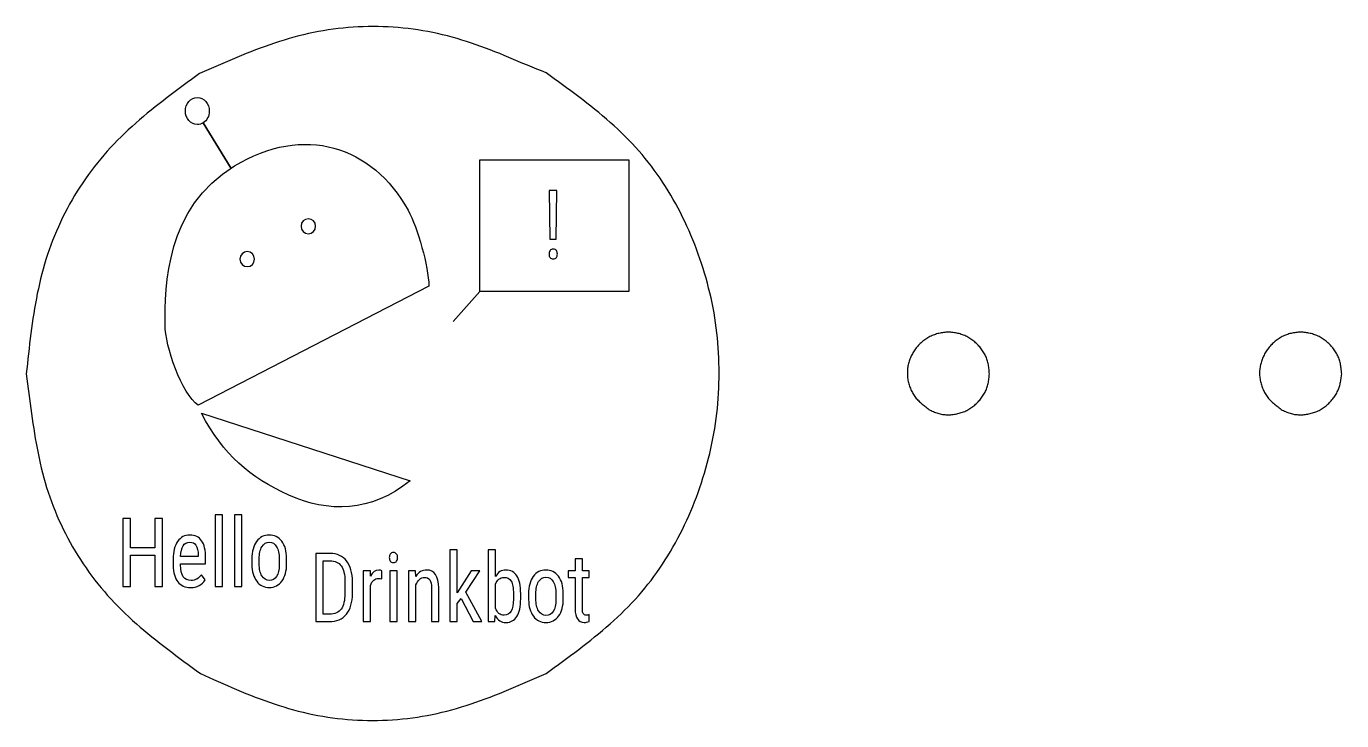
# Model space of a CAD drawing. Extents: x 594 to 1131, y 303 to 853.
# Drawn here: x 744.9 to 801.4, y 769.6 to 799.4 of the extents above; entities that cross this region are included whole.
import ezdxf

# ---------------------------------------------------------------- set-up
doc = ezdxf.new("R2010")
doc.units = 0
doc.layers.get('0').update_dxf_attribs({"linetype": 'CONTINUOUS'})

msp = doc.modelspace()

# ---------------------------------------------------------------- linework, layer by layer
at = {"color": 0}
for p, q in [((752.509558, 795.301852), (753.712397, 793.329554)), ((753.712397, 793.329554), (752.509558, 795.301852)), ((764.393688, 793.712115), (770.791268, 793.712115)), ((764.393688, 788.05327), (764.393688, 793.712115)), ((764.393688, 793.712115), (770.791266, 793.712115)), ((764.393688, 788.05327), (764.393688, 793.712115)), ((770.791266, 793.712115), (770.791266, 788.05327)), ((770.791268, 793.712115), (770.791268, 788.05327)), ((767.704044, 792.393861), (767.372027, 792.393861)), ((767.372027, 792.393861), (767.395232, 790.293899)), ((767.679053, 790.293899), (767.704044, 792.393861)), ((767.395232, 790.293899), (767.679053, 790.293899)), ((762.204942, 788.279176), (752.292233, 783.164139)), ((764.393688, 788.05327), (763.245909, 786.76114)), ((770.791268, 788.05327), (764.393688, 788.05327)), ((770.791266, 788.05327), (764.393688, 788.05327)), ((752.429729, 782.815679), (761.394533, 779.914667)), ((749.382921, 778.288715), (749.056259, 778.288715)), ((749.056259, 778.288715), (749.056259, 775.362835)), ((749.382921, 777.030747), (749.382921, 778.288715)), ((750.757401, 778.288715), (750.428954, 778.288715)), ((750.428954, 778.288715), (750.428954, 777.030747)), ((750.757401, 775.362835), (750.757401, 778.288715)), ((753.331427, 778.449477), (753.015475, 778.449477)), ((753.015475, 778.449477), (753.015475, 775.362835)), ((753.331427, 775.362835), (753.331427, 778.449477)), ((754.16861, 778.449477), (753.852658, 778.449477)), ((753.852658, 778.449477), (753.852658, 775.362835)), ((754.16861, 775.362835), (754.16861, 778.449477)), ((750.428954, 777.030747), (749.382921, 777.030747)), ((749.382921, 775.362835), (749.382921, 776.71525)), ((749.382921, 776.71525), (750.428954, 776.71525)), ((750.428954, 776.71525), (750.428954, 775.362835)), ((751.219726, 776.538411), (751.219726, 776.275162)), ((752.296104, 776.648936), (751.535678, 776.648936)), ((752.296104, 776.697164), (752.296104, 776.648936)), ((752.612056, 776.343487), (752.612056, 776.576592)), ((754.598804, 776.550469), (754.598804, 776.313344)), ((754.914756, 776.345496), (754.914756, 776.552478)), ((755.776929, 776.550469), (755.776929, 776.305305)), ((756.092881, 776.345496), (756.092881, 776.574583)), ((757.96099, 776.784786), (757.341582, 776.784786)), ((757.341582, 776.784786), (757.341582, 773.858906)), ((763.419638, 776.945548), (763.103686, 776.945548)), ((763.103686, 776.945548), (763.103686, 773.858906)), ((763.419638, 775.098787), (763.419638, 776.945548)), ((765.065443, 776.945548), (764.751276, 776.945548)), ((764.751276, 776.945548), (764.751276, 773.858906)), ((765.065443, 775.794086), (765.065443, 776.945548)), ((768.487362, 776.559718), (768.487362, 776.03322)), ((768.801529, 776.559718), (768.487362, 776.559718)), ((768.801529, 776.03322), (768.801529, 776.559718)), ((751.533893, 776.293248), (751.533893, 776.343487)), ((751.533893, 776.343487), (752.612056, 776.343487)), ((757.668244, 774.174402), (757.668244, 776.469289)), ((757.668244, 776.469289), (757.96099, 776.469289)), ((759.690692, 776.03322), (759.383666, 776.03322)), ((759.383666, 776.03322), (759.383666, 773.858906)), ((759.696048, 775.812172), (759.690692, 776.03322)), ((760.181578, 775.699638), (760.179793, 776.045277)), ((760.836687, 776.03322), (760.520735, 776.03322)), ((760.520735, 776.03322), (760.520735, 773.858906)), ((760.836687, 773.858906), (760.836687, 776.03322)), ((761.332928, 776.03322), (761.332928, 773.858906)), ((761.631029, 776.03322), (761.332928, 776.03322)), ((761.639954, 775.798105), (761.631029, 776.03322)), ((764.021196, 776.03322), (763.419638, 775.098787)), ((763.785571, 775.124911), (764.399624, 776.03322)), ((764.399624, 776.03322), (764.021196, 776.03322)), ((768.487362, 776.03322), (768.192831, 776.03322)), ((768.192831, 776.03322), (768.192831, 775.745857)), ((769.09249, 776.03322), (768.801529, 776.03322)), ((769.09249, 775.745857), (769.09249, 776.03322)), ((752.595991, 775.648188), (752.431767, 775.873256)), ((758.596464, 775.574262), (758.596464, 775.055363)), ((758.919556, 775.072664), (758.919556, 775.56299)), ((759.699618, 773.858906), (759.699618, 775.414284)), ((761.64888, 773.858906), (761.64888, 775.438399)), ((765.065443, 774.427227), (765.065443, 775.46088)), ((768.192831, 775.745857), (768.487362, 775.745857)), ((768.487362, 775.745857), (768.487362, 774.395451)), ((768.801529, 774.395765), (768.801529, 775.745857)), ((768.801529, 775.745857), (769.09249, 775.745857)), ((749.056259, 775.362835), (749.382921, 775.362835)), ((750.428954, 775.362835), (750.757401, 775.362835)), ((753.015475, 775.362835), (753.331427, 775.362835)), ((753.852658, 775.362835), (754.16861, 775.362835)), ((762.314699, 775.287684), (762.314699, 773.858906)), ((762.628866, 773.858906), (762.628866, 775.30376)), ((763.419638, 774.636595), (763.587431, 774.853624)), ((763.587431, 774.853624), (764.112233, 773.858906)), ((764.479951, 773.858906), (763.785571, 775.124911)), ((765.834795, 775.045409), (765.834795, 774.826653)), ((766.148962, 774.841567), (766.148962, 775.056587)), ((766.486334, 775.04654), (766.486334, 774.809415)), ((766.802286, 774.841567), (766.802286, 775.048549)), ((767.664459, 775.04654), (767.664459, 774.801377)), ((767.980411, 774.841567), (767.980411, 775.070654)), ((763.419638, 773.858906), (763.419638, 774.636595)), ((757.341582, 773.858906), (757.923504, 773.858906)), ((757.930645, 774.174402), (757.668244, 774.174402)), ((759.383666, 773.858906), (759.699618, 773.858906)), ((760.520735, 773.858906), (760.836687, 773.858906)), ((761.332928, 773.858906), (761.64888, 773.858906)), ((762.314699, 773.858906), (762.628866, 773.858906)), ((763.103686, 773.858906), (763.419638, 773.858906)), ((764.112233, 773.858906), (764.479951, 773.858906)), ((764.751276, 773.858906), (765.038668, 773.858906)), ((765.038668, 773.858906), (765.054733, 774.116126)), ((769.090705, 773.858654), (769.094275, 774.158326))]:
    msp.add_line(p, q, dxfattribs=at)
at = {"color": 7}
for points in [[(757.245703, 799.180282), (756.680368, 799.063495), (756.123552, 798.906677), (755.575918, 798.723982)], [(758.94573, 799.410946), (758.37468, 799.372555), (757.806011, 799.296064), (757.245703, 799.180282)], [(760.667877, 799.411184), (760.094631, 799.449602), (759.518977, 799.449469), (758.94573, 799.410946)], [(762.367401, 799.180282), (761.807332, 799.296434), (761.238795, 799.372926), (760.667877, 799.411184)], [(764.029302, 798.724167), (763.484366, 798.906836), (762.93017, 799.063575), (762.367401, 799.180282)], [(755.575918, 798.723982), (755.026696, 798.540705), (754.48676, 798.331393), (753.952143, 798.109699)], [(765.645272, 798.109858), (765.1133, 798.331552), (764.575958, 798.540917), (764.029302, 798.724167)], [(753.952143, 798.109699), (753.41496, 797.886946), (752.883147, 797.651705), (752.351335, 797.416438)], [(767.238248, 797.451707), (766.709055, 797.651732), (766.179862, 797.887026), (765.645272, 798.109858)], [(752.351335, 797.416438), (751.882414, 797.075496), (751.413466, 796.734527), (750.952642, 796.382631)], [(768.648954, 796.41327), (768.184345, 796.767018), (767.711297, 797.109362), (767.238248, 797.451707)], [(750.952642, 796.382631), (750.494092, 796.032455), (750.04356, 795.671431), (749.610992, 795.289293)], [(769.997561, 795.314852), (769.563327, 795.699503), (769.110308, 796.062009), (768.648954, 796.41327)], [(749.610992, 795.289293), (749.179721, 794.90832), (748.766336, 794.506312), (748.383326, 794.076867)], [(771.221947, 794.096472), (770.841556, 794.529013), (770.428806, 794.932847), (769.997561, 795.314852)], [(748.383326, 794.076867), (748.001823, 793.649115), (747.650509, 793.194084), (747.331236, 792.717808)], [(772.254325, 792.739477), (771.941508, 793.214563), (771.59747, 793.669514), (771.221947, 794.096472)], [(747.331236, 792.717808), (747.010694, 792.2396), (746.722457, 791.739961), (746.468907, 791.223097)], [(773.106627, 791.247492), (772.85313, 791.761524), (772.569576, 792.26074), (772.254325, 792.739477)], [(746.468907, 791.223097), (746.216335, 790.708271), (745.998186, 790.176353), (745.818561, 789.631973)], [(773.778881, 789.65941), (773.585126, 790.200827), (773.361024, 790.731607), (773.106627, 791.247492)], [(745.818561, 789.631973), (745.637533, 789.083306), (745.495637, 788.521993), (745.380993, 787.955705)], [(774.275636, 787.985682), (774.140169, 788.552314), (773.975069, 789.111299), (773.778881, 789.65941)], [(745.380993, 787.955705), (745.265978, 787.387697), (745.178375, 786.814716), (745.104239, 786.240199)], [(774.578981, 786.272743), (774.516195, 786.848926), (774.410626, 787.421088), (774.275636, 787.985682)], [(745.104239, 786.240199), (745.029732, 785.662852), (744.968825, 785.083944), (744.907891, 784.505036)], [(774.681692, 784.540331), (774.661584, 785.119133), (774.641608, 785.697936), (774.578981, 786.272743)], [(783.824845, 786.150241), (783.762139, 786.12291), (783.701073, 786.091848), (783.642071, 786.05724)], [(784.017409, 786.221097), (783.951925, 786.201253), (783.887578, 786.177599), (783.824845, 786.150241)], [(784.216958, 786.26888), (784.149595, 786.256974), (784.08292, 786.240914), (784.017409, 786.221097)], [(784.421163, 786.292957), (784.352689, 786.288989), (784.284479, 786.281051), (784.216958, 786.26888)], [(784.626771, 786.292957), (784.558297, 786.296926), (784.489611, 786.296926), (784.421163, 786.292957)], [(784.831029, 786.26888), (784.763508, 786.280787), (784.695245, 786.288989), (784.626771, 786.292957)], [(785.030763, 786.221097), (784.965199, 786.24094), (784.898472, 786.256895), (784.831029, 786.26888)], [(785.223406, 786.150241), (785.160647, 786.177626), (785.0963, 786.201279), (785.030763, 786.221097)], [(785.405916, 786.05724), (785.347046, 786.091874), (785.286033, 786.12291), (785.223406, 786.150241)], [(798.958403, 786.150638), (798.89575, 786.12328), (798.834737, 786.092112), (798.77592, 786.05724)], [(799.151073, 786.221361), (799.085509, 786.201517), (799.021136, 786.178022), (798.958403, 786.150638)], [(799.350807, 786.268774), (799.283391, 786.257001), (799.216637, 786.241099), (799.151073, 786.221361)], [(799.555092, 786.292852), (799.486618, 786.288883), (799.418355, 786.280945), (799.350807, 786.268774)], [(799.760646, 786.292984), (799.692199, 786.296847), (799.623539, 786.296847), (799.555092, 786.292852)], [(799.964878, 786.268907), (799.897357, 786.280813), (799.829121, 786.289015), (799.760646, 786.292984)], [(800.164586, 786.221123), (800.099022, 786.240967), (800.032321, 786.256921), (799.964878, 786.268907)], [(800.357229, 786.150268), (800.294496, 786.177652), (800.230123, 786.201306), (800.164586, 786.221123)], [(800.539765, 786.05724), (800.480869, 786.091901), (800.419856, 786.122936), (800.357229, 786.150268)], [(783.178256, 785.663963), (783.134865, 785.612502), (783.094251, 785.558686), (783.056707, 785.502806)], [(783.317877, 785.812289), (783.268665, 785.765458), (783.222045, 785.715901), (783.178256, 785.663963)], [(783.472976, 785.944131), (783.418842, 785.903147), (783.367063, 785.859094), (783.317877, 785.812289)], [(783.642071, 786.05724), (783.583545, 786.022924), (783.527083, 785.985062), (783.472976, 785.944131)], [(785.574482, 785.944131), (785.52056, 785.985062), (785.464283, 786.022924), (785.405916, 786.05724)], [(785.729343, 785.812289), (785.680183, 785.859014), (785.62851, 785.90312), (785.574482, 785.944131)], [(785.869757, 785.663963), (785.825545, 785.715795), (785.778714, 785.765378), (785.729343, 785.812289)], [(785.993291, 785.502753), (785.955085, 785.558686), (785.913731, 785.612449), (785.869757, 785.663963)], [(798.312106, 785.656105), (798.268767, 785.603638), (798.228206, 785.548843), (798.190688, 785.492037)], [(798.451303, 785.807315), (798.402196, 785.759504), (798.355762, 785.708969), (798.312106, 785.656105)], [(798.606322, 785.941961), (798.552109, 785.900131), (798.500383, 785.855072), (798.451303, 785.807315)], [(798.77592, 786.05724), (798.717103, 786.022368), (798.660483, 785.983765), (798.606322, 785.941961)], [(800.708331, 785.944131), (800.654409, 785.985062), (800.598132, 786.022924), (800.539765, 786.05724)], [(800.863192, 785.812289), (800.814032, 785.859014), (800.762359, 785.90312), (800.708331, 785.944131)], [(801.003606, 785.663963), (800.959394, 785.715795), (800.912563, 785.765378), (800.863192, 785.812289)], [(801.12714, 785.502753), (801.088934, 785.558686), (801.04758, 785.612449), (801.003606, 785.663963)], [(782.871208, 785.145248), (782.846866, 785.081007), (782.826361, 785.015284), (782.809877, 784.948557)], [(782.953705, 785.329318), (782.922695, 785.269628), (782.895099, 785.208166), (782.871208, 785.145248)], [(783.056707, 785.502806), (783.019189, 785.446952), (782.98474, 785.389008), (782.953705, 785.329318)], [(786.097193, 785.329266), (786.066236, 785.38922), (786.031338, 785.447084), (785.993291, 785.502753)], [(786.176779, 785.145248), (786.154819, 785.208377), (786.127911, 785.269867), (786.097193, 785.329266)], [(786.230596, 784.948689), (786.216573, 785.015205), (786.19919, 785.081086), (786.176779, 785.145248)], [(798.005057, 785.129584), (797.981509, 785.066878), (797.961295, 785.002823), (797.944943, 784.937841)], [(798.087792, 785.31601), (798.056756, 785.2555), (798.029081, 785.193243), (798.005057, 785.129584)], [(798.190688, 785.492037), (798.153223, 785.435311), (798.118828, 785.37652), (798.087792, 785.31601)], [(801.231068, 785.329266), (801.200086, 785.38922), (801.165187, 785.447058), (801.12714, 785.502753)], [(801.310655, 785.145248), (801.288695, 785.208377), (801.261787, 785.269867), (801.231068, 785.329266)], [(801.364445, 784.948689), (801.350422, 785.015205), (801.333065, 785.081086), (801.310655, 785.145248)], [(744.907891, 784.505036), (744.967899, 783.927027), (745.063149, 783.384287), (745.136729, 782.807813)], [(774.576996, 782.805088), (774.64047, 783.380794), (774.661081, 783.960576), (774.681692, 784.540331)], [(782.772597, 784.745859), (782.764395, 784.677703), (782.760162, 784.609017), (782.760162, 784.540331)], [(782.760162, 784.540331), (782.760215, 784.471751), (782.764633, 784.403144), (782.772835, 784.335067)], [(782.809877, 784.948557), (782.793473, 784.881829), (782.780932, 784.814095), (782.772597, 784.745859)], [(786.264304, 784.746044), (786.255255, 784.813937), (786.244671, 784.881643), (786.230596, 784.948689)], [(786.264251, 784.299348), (786.273247, 784.36777), (786.280655, 784.436403), (786.287799, 784.505036)], [(786.287799, 784.505036), (786.280391, 784.573668), (786.273299, 784.677597), (786.264304, 784.746044)], [(797.893932, 784.540331), (797.893773, 784.471804), (797.898218, 784.403224), (797.906685, 784.335199)], [(797.907425, 784.740435), (797.898694, 784.674104), (797.894196, 784.607218), (797.893932, 784.540331)], [(797.944943, 784.937841), (797.928539, 784.872859), (797.916024, 784.806925), (797.907425, 784.740435)], [(801.398153, 784.746044), (801.389104, 784.813937), (801.378521, 784.881643), (801.364445, 784.948689)], [(801.397094, 784.304852), (801.406355, 784.371447), (801.414028, 784.438255), (801.421701, 784.505036)], [(801.421701, 784.505036), (801.414292, 784.573668), (801.407149, 784.677597), (801.398153, 784.746044)], [(782.772835, 784.335067), (782.781434, 784.266937), (782.79387, 784.199309), (782.810353, 784.132634)], [(782.810353, 784.132634), (782.826758, 784.065801), (782.847183, 783.999919), (782.871208, 783.935388)], [(782.871208, 783.935388), (782.894755, 783.872046), (782.922008, 783.810002), (782.952699, 783.749756)], [(786.097219, 783.716154), (786.127937, 783.775553), (786.154793, 783.837016), (786.176806, 783.900119)], [(786.176806, 783.900119), (786.199295, 783.96428), (786.216599, 784.030161), (786.230596, 784.096678)], [(786.230596, 784.096678), (786.244619, 784.163749), (786.255202, 784.23143), (786.264251, 784.299348)], [(797.906685, 784.335199), (797.915125, 784.267016), (797.92756, 784.199389), (797.944017, 784.132714)], [(797.944017, 784.132714), (797.960421, 784.065827), (797.980953, 783.999919), (798.005057, 783.935388)], [(798.005057, 783.935388), (798.028869, 783.87202), (798.055963, 783.809975), (798.086707, 783.749729)], [(801.231015, 783.729409), (801.261734, 783.789655), (801.288589, 783.851912), (801.310655, 783.915782)], [(801.310655, 783.915782), (801.332351, 783.978435), (801.349311, 784.042676), (801.363175, 784.107499)], [(801.363175, 784.107499), (801.377198, 784.172798), (801.387781, 784.238732), (801.397094, 784.304852)], [(782.952699, 783.749756), (782.983338, 783.689669), (783.017496, 783.631381), (783.055225, 783.575475)], [(783.055225, 783.575475), (783.092717, 783.519939), (783.133754, 783.466731), (783.178256, 783.416672)], [(783.178256, 783.416672), (783.222998, 783.366375), (783.271258, 783.319252), (783.321581, 783.274538)], [(785.72929, 783.232945), (785.778687, 783.279935), (785.825519, 783.329545), (785.869757, 783.381403)], [(785.869757, 783.381403), (785.913731, 783.43297), (785.955111, 783.486734), (785.993317, 783.542667)], [(785.993317, 783.542667), (786.031338, 783.598361), (786.066236, 783.656199), (786.097219, 783.716154)], [(798.086707, 783.749729), (798.117346, 783.689669), (798.151477, 783.631381), (798.18918, 783.575448)], [(798.18918, 783.575448), (798.226645, 783.519912), (798.267629, 783.466731), (798.312106, 783.416672)], [(798.312106, 783.416672), (798.35682, 783.366375), (798.40508, 783.319252), (798.455378, 783.274538)], [(800.863509, 783.237946), (800.912801, 783.285888), (800.9595, 783.336477), (801.003606, 783.389235)], [(801.003606, 783.389235), (801.047553, 783.441807), (801.088908, 783.496523), (801.127114, 783.553382)], [(801.127114, 783.553382), (801.165134, 783.60995), (801.200033, 783.668661), (801.231015, 783.729409)], [(745.136729, 782.807813), (745.209966, 782.23417), (745.29667, 781.662061), (745.410838, 781.0949)], [(774.270662, 781.089609), (774.406684, 781.65497), (774.513364, 782.227978), (774.576996, 782.805088)], [(783.321581, 783.274538), (783.37217, 783.229559), (783.424848, 783.186987), (783.478426, 783.145659)], [(783.478426, 783.145659), (783.532348, 783.104067), (783.587223, 783.063744), (783.642071, 783.023395)], [(783.642071, 783.023395), (783.704619, 782.959737), (783.767166, 782.93132), (783.830375, 782.904412)], [(783.830375, 782.904412), (783.893134, 782.877716), (783.956555, 782.852554), (784.021166, 782.830567)], [(784.021166, 782.830567), (784.085301, 782.808871), (784.1506, 782.790112), (784.216958, 782.77646)], [(784.216958, 782.77646), (784.283739, 782.762701), (784.351604, 782.75397), (784.419682, 782.749948)], [(784.419682, 782.749948), (784.488314, 782.745715), (784.557159, 782.746244), (784.625765, 782.749948)], [(784.625765, 782.749948), (784.69461, 782.75524), (784.763164, 782.763971), (784.831029, 782.776407)], [(784.831029, 782.776407), (784.898577, 782.788895), (784.965438, 782.805035), (785.03116, 782.824958)], [(785.03116, 782.824958), (785.096618, 782.844802), (785.160938, 782.868323), (785.223671, 782.895602)], [(785.223671, 782.895602), (785.286192, 782.922774), (785.347125, 782.953625), (785.405916, 782.988126)], [(785.405916, 782.988126), (785.464256, 783.022363), (785.520507, 783.060172), (785.574376, 783.101077)], [(785.574376, 783.101077), (785.62843, 783.142087), (785.680104, 783.18622), (785.72929, 783.232945)], [(798.455378, 783.274538), (798.505966, 783.229532), (798.558644, 783.186987), (798.612249, 783.145659)], [(798.612249, 783.145659), (798.666198, 783.104067), (798.721046, 783.063744), (798.77592, 783.023395)], [(798.77592, 783.023395), (798.838468, 782.95971), (798.901015, 782.931294), (798.964224, 782.904386)], [(798.964224, 782.904386), (799.026983, 782.877689), (799.09043, 782.852501), (799.155042, 782.830541)], [(799.155042, 782.830541), (799.219177, 782.808845), (799.284476, 782.790086), (799.350807, 782.77646)], [(799.350807, 782.77646), (799.417588, 782.762701), (799.4854, 782.754235), (799.553478, 782.750001)], [(799.553478, 782.750001), (799.622084, 782.745768), (799.690955, 782.746297), (799.759535, 782.750001)], [(799.759535, 782.750001), (799.828406, 782.755346), (799.896986, 782.764077), (799.964878, 782.776513)], [(799.964878, 782.776513), (800.032479, 782.788895), (800.099419, 782.804876), (800.165221, 782.824693)], [(800.165221, 782.824693), (800.230705, 782.844537), (800.295078, 782.8679), (800.357811, 782.895205)], [(800.357811, 782.895205), (800.420306, 782.922404), (800.48116, 782.95336), (800.539765, 782.988126)], [(800.539765, 782.988126), (800.598423, 783.022919), (800.654806, 783.061495), (800.708728, 783.103247)], [(800.708728, 783.103247), (800.762835, 783.14513), (800.814455, 783.190215), (800.863509, 783.237946)], [(745.410838, 781.0949), (745.524635, 780.529512), (745.665711, 779.969045), (745.845998, 779.421226)], [(773.771023, 779.413394), (773.968031, 779.962351), (774.13411, 780.52213), (774.270662, 781.089609)], [(745.845998, 779.421226), (746.02483, 778.877904), (746.242211, 778.347044), (746.493989, 777.833196)], [(773.096335, 777.822322), (773.351526, 778.339186), (773.576369, 778.870998), (773.771023, 779.413394)], [(746.493989, 777.833196), (746.746772, 777.317285), (747.034215, 776.818546), (747.353858, 776.341184)], [(772.241599, 776.327611), (772.557723, 776.807222), (772.842097, 777.307363), (773.096335, 777.822322)], [(747.353858, 776.341184), (747.672232, 775.865702), (748.022566, 775.411412), (748.402931, 774.984163)], [(771.206258, 774.968473), (771.582892, 775.396013), (771.927882, 775.851705), (772.241599, 776.327611)], [(748.402931, 774.984163), (748.787212, 774.552575), (749.202158, 774.148609), (749.635069, 773.76581)], [(769.986343, 773.756073), (770.415921, 774.136253), (770.827136, 774.538102), (771.206258, 774.968473)], [(749.635069, 773.76581), (750.06933, 773.381846), (750.521688, 773.019156), (750.982116, 772.667392)], [(768.643133, 772.662735), (769.102582, 773.012409), (769.553776, 773.373247), (769.986343, 773.756073)], [(750.982116, 772.667392), (751.444846, 772.313882), (751.915725, 771.971406), (752.386604, 771.628929)], [(767.238248, 771.628929), (767.709339, 771.969765), (768.180403, 772.310601), (768.643133, 772.662735)], [(752.386604, 771.628929), (752.880528, 771.393635), (753.409721, 771.158341), (753.944338, 770.935535)], [(765.637466, 770.935694), (766.17465, 771.158447), (766.706462, 771.393688), (767.238248, 771.628929)], [(753.944338, 770.935535), (754.476309, 770.713814), (755.013652, 770.504476), (755.560307, 770.321226)], [(764.013692, 770.321411), (764.562914, 770.504661), (765.102849, 770.714), (765.637466, 770.935694)], [(755.560307, 770.321226), (756.105243, 770.138557), (756.659439, 769.981792), (757.222182, 769.865084)], [(762.34388, 769.865084), (762.909215, 769.981898), (763.466057, 770.13869), (764.013692, 770.321411)], [(757.222182, 769.865084), (757.782278, 769.748932), (758.350815, 769.672441), (758.921733, 769.634182)], [(760.643879, 769.634447), (761.214929, 769.672838), (761.783598, 769.749329), (762.34388, 769.865084)], [(758.921733, 769.634182), (759.494979, 769.595765), (760.070633, 769.595897), (760.643879, 769.634447)]]:
    msp.add_open_spline(points, degree=3, dxfattribs=at)
at = {"color": 0}
for points in [[(751.741715, 795.805299), (751.741715, 796.12493), (751.971881, 796.384044), (752.255806, 796.384044)], [(752.255806, 796.384044), (752.539731, 796.384044), (752.769897, 796.12493), (752.769897, 795.805299)], [(752.255806, 795.226553), (751.971881, 795.226553), (751.741715, 795.485667), (751.741715, 795.805299)], [(752.769897, 795.805299), (752.769897, 795.589555), (752.665034, 795.401381), (752.509558, 795.301852)], [(752.509558, 795.301852), (752.434691, 795.253925), (752.348089, 795.226553), (752.255806, 795.226553)], [(753.856986, 793.450128), (756.821278, 795.251643), (759.7853, 794.317026), (761.307452, 791.541814)], [(750.86794, 786.6039), (750.86794, 788.279176), (750.892696, 791.648613), (753.856986, 793.450128)], [(761.307452, 791.541814), (761.734593, 790.763039), (762.181849, 789.142361), (762.204942, 788.279176)], [(757.025429, 791.175337), (756.85192, 791.175337), (756.711263, 791.031382), (756.711263, 790.85381)], [(756.711263, 790.85381), (756.711263, 790.676239), (756.85192, 790.532284), (757.025429, 790.532284)], [(757.339596, 790.85381), (757.339596, 791.031382), (757.198938, 791.175337), (757.025429, 791.175337)], [(757.025429, 790.532284), (757.198938, 790.532284), (757.339596, 790.676239), (757.339596, 790.85381)], [(754.397852, 789.760624), (754.224343, 789.760624), (754.083685, 789.616673), (754.083685, 789.439098)], [(754.397852, 789.760624), (754.224343, 789.760624), (754.083685, 789.616673), (754.083685, 789.4391)], [(754.712019, 789.439098), (754.712019, 789.616673), (754.571362, 789.760624), (754.397852, 789.760624)], [(754.712019, 789.4391), (754.712019, 789.616673), (754.571362, 789.760624), (754.397852, 789.760624)], [(767.409513, 789.806587), (767.379753, 789.765706), (767.364887, 789.715154), (767.364887, 789.654868)], [(767.364887, 789.654868), (767.364887, 789.594582), (767.379753, 789.544657), (767.409513, 789.505158)], [(767.545175, 789.867878), (767.484484, 789.867878), (767.439245, 789.847438), (767.409513, 789.806587)], [(767.409513, 789.505158), (767.439245, 789.465658), (767.484484, 789.445876), (767.545175, 789.445876)], [(767.679946, 789.806587), (767.6496, 789.847438), (767.604667, 789.867878), (767.545175, 789.867878)], [(767.545175, 789.445876), (767.604667, 789.445876), (767.6496, 789.465658), (767.679946, 789.505158)], [(767.725464, 789.654868), (767.725464, 789.715154), (767.710292, 789.765706), (767.679946, 789.806587)], [(767.679946, 789.505158), (767.710292, 789.544657), (767.725464, 789.594582), (767.725464, 789.654868)], [(754.083685, 789.4391), (754.083685, 789.261525), (754.224343, 789.117573), (754.397852, 789.117573)], [(754.083685, 789.439098), (754.083685, 789.261525), (754.224343, 789.117573), (754.397852, 789.117573)], [(754.397852, 789.117573), (754.571362, 789.117573), (754.712019, 789.261525), (754.712019, 789.4391)], [(754.397852, 789.117573), (754.571362, 789.117573), (754.712019, 789.261525), (754.712019, 789.439098)], [(752.292233, 783.164139), (751.59362, 783.616783), (750.86794, 785.727228), (750.86794, 786.6039)], [(756.185214, 779.293219), (754.525598, 780.045035), (753.365566, 781.037996), (752.429729, 782.815679)], [(761.394533, 779.914667), (759.736678, 778.541401), (757.84483, 778.541401), (756.185214, 779.293219)], [(751.408048, 777.301029), (751.282481, 777.116811), (751.219726, 776.862605), (751.219726, 776.538411)], [(751.933741, 777.57734), (751.708827, 777.57734), (751.533586, 777.485215), (751.408048, 777.301029)], [(751.535678, 776.648936), (751.543989, 776.861946), (751.57969, 777.019004), (751.64278, 777.120171)], [(751.64278, 777.120171), (751.705842, 777.221307), (751.80282, 777.271891), (751.933741, 777.271891)], [(752.440692, 777.334186), (752.328821, 777.496268), (752.159828, 777.57734), (751.933741, 777.57734)], [(751.933741, 777.271891), (752.051554, 777.271891), (752.1393, 777.227681), (752.197035, 777.139262)], [(752.197035, 777.139262), (752.254742, 777.050842), (752.287765, 776.903456), (752.296104, 776.697164)], [(752.612056, 776.576592), (752.609657, 776.919532), (752.552536, 777.172074), (752.440692, 777.334186)], [(754.803191, 777.301029), (754.666914, 777.116811), (754.598804, 776.866625), (754.598804, 776.550469)], [(755.343165, 777.57734), (755.119421, 777.57734), (754.939439, 777.485215), (754.803191, 777.301029)], [(754.914756, 776.552478), (754.914756, 776.773527), (754.95372, 776.94867), (755.031676, 777.077971)], [(755.031676, 777.077971), (755.109604, 777.20724), (755.213443, 777.271891), (755.343165, 777.271891)], [(755.883139, 777.308062), (755.746862, 777.48757), (755.56688, 777.57734), (755.343165, 777.57734)], [(755.343165, 777.271891), (755.475258, 777.271891), (755.580575, 777.20724), (755.659117, 777.077971)], [(755.659117, 777.077971), (755.737658, 776.94867), (755.776929, 776.772836), (755.776929, 776.550469)], [(756.092881, 776.574583), (756.089311, 776.884051), (756.019388, 777.128523), (755.883139, 777.308062)], [(758.667865, 776.464265), (758.500072, 776.677935), (758.264447, 776.784786), (757.96099, 776.784786)], [(760.547511, 776.762681), (760.517751, 776.72114), (760.502885, 776.670242), (760.502885, 776.609956)], [(760.502885, 776.609956), (760.502885, 776.54967), (760.517751, 776.499432), (760.547511, 776.459241)], [(760.681389, 776.824976), (760.621869, 776.824976), (760.577243, 776.80419), (760.547511, 776.762681)], [(760.816159, 776.761676), (760.785814, 776.803876), (760.740881, 776.824976), (760.681389, 776.824976)], [(760.861678, 776.609956), (760.861678, 776.668892), (760.846505, 776.719476), (760.816159, 776.761676)], [(760.817052, 776.459241), (760.846784, 776.499432), (760.861678, 776.54967), (760.861678, 776.609956)], [(751.219726, 776.275162), (751.222097, 775.962994), (751.287557, 775.726215), (751.41608, 775.564793)], [(751.650813, 775.784836), (751.572857, 775.890651), (751.533893, 776.060142), (751.533893, 776.293248)], [(754.598804, 776.313344), (754.603545, 776.009213), (754.673469, 775.768069), (754.808546, 775.589912)], [(755.031676, 775.817994), (754.95372, 775.945913), (754.914756, 776.121747), (754.914756, 776.345496)], [(755.776929, 776.305305), (755.76859, 775.85247), (755.625201, 775.626083), (755.346735, 775.626083)], [(755.889387, 775.59795), (756.02505, 775.781477), (756.092881, 776.030659), (756.092881, 776.345496)], [(757.96099, 776.469289), (758.173995, 776.469289), (758.333171, 776.397197), (758.438488, 776.253076)], [(758.438488, 776.253076), (758.543805, 776.108923), (758.596464, 775.882662), (758.596464, 775.574262)], [(758.919556, 775.56299), (758.919556, 775.950139), (758.835659, 776.250564), (758.667865, 776.464265)], [(760.05484, 776.073411), (759.900128, 776.073411), (759.78053, 775.98631), (759.696048, 775.812172)], [(760.179793, 776.045277), (760.146463, 776.064023), (760.104821, 776.073411), (760.05484, 776.073411)], [(760.547511, 776.459241), (760.577243, 776.419051), (760.621869, 776.398955), (760.681389, 776.398955)], [(760.681389, 776.398955), (760.74208, 776.398955), (760.787292, 776.419051), (760.817052, 776.459241)], [(762.10942, 776.073411), (761.919006, 776.073411), (761.762508, 775.981632), (761.639954, 775.798105)], [(762.628866, 775.30376), (762.624096, 775.81685), (762.450948, 776.073411), (762.10942, 776.073411)], [(765.511703, 776.073411), (765.317719, 776.073411), (765.168975, 775.980282), (765.065443, 775.794086)], [(765.988308, 775.82021), (765.882377, 775.989011), (765.723509, 776.073411), (765.511703, 776.073411)], [(767.230695, 776.073411), (767.006951, 776.073411), (766.826969, 775.981286), (766.690721, 775.7971)], [(767.770669, 775.804134), (767.634393, 775.983641), (767.45441, 776.073411), (767.230695, 776.073411)], [(751.41608, 775.564793), (751.544603, 775.403339), (751.729048, 775.322644), (751.969442, 775.322644)], [(751.987293, 775.626083), (751.840919, 775.626083), (751.728741, 775.678991), (751.650813, 775.784836)], [(751.969442, 775.322644), (752.250279, 775.322644), (752.459128, 775.431159), (752.595991, 775.648188)], [(752.232735, 775.685365), (752.16192, 775.645833), (752.080115, 775.626083), (751.987293, 775.626083)], [(752.431767, 775.873256), (752.369876, 775.787505), (752.303523, 775.724864), (752.232735, 775.685365)], [(754.808546, 775.589912), (754.943595, 775.411723), (755.122992, 775.322644), (755.346735, 775.322644)], [(755.346735, 775.626083), (755.214642, 775.626083), (755.109604, 775.690043), (755.031676, 775.817994)], [(755.346735, 775.322644), (755.572821, 775.322644), (755.753724, 775.414392), (755.889387, 775.59795)], [(759.699618, 775.414284), (759.763879, 775.613887), (759.876922, 775.713705), (760.038775, 775.713705)], [(760.038775, 775.713705), (760.089927, 775.713705), (760.137538, 775.708995), (760.181578, 775.699638)], [(761.64888, 775.438399), (761.686951, 775.533506), (761.737239, 775.610528), (761.799715, 775.669495)], [(761.799715, 775.669495), (761.862192, 775.728431), (761.932701, 775.757914), (762.011242, 775.757914)], [(762.011242, 775.757914), (762.112376, 775.757914), (762.18824, 775.722057), (762.238835, 775.650404)], [(762.238835, 775.650404), (762.289402, 775.57872), (762.314699, 775.457803), (762.314699, 775.287684)], [(765.065443, 775.46088), (765.145156, 775.658882), (765.266539, 775.757914), (765.429591, 775.757914)], [(765.429591, 775.757914), (765.572394, 775.757914), (765.67562, 775.703374), (765.739295, 775.594326)], [(765.739295, 775.594326), (765.802943, 775.485277), (765.834795, 775.302315), (765.834795, 775.045409)], [(766.148962, 775.056587), (766.147762, 775.396858), (766.094211, 775.651409), (765.988308, 775.82021)], [(766.690721, 775.7971), (766.554444, 775.612883), (766.486334, 775.362696), (766.486334, 775.04654)], [(766.802286, 775.048549), (766.802286, 775.269598), (766.84125, 775.444741), (766.919206, 775.574042)], [(766.919206, 775.574042), (766.997134, 775.703311), (767.100973, 775.767962), (767.230695, 775.767962)], [(767.230695, 775.767962), (767.362788, 775.767962), (767.468105, 775.703311), (767.546647, 775.574042)], [(767.546647, 775.574042), (767.625188, 775.444741), (767.664459, 775.268907), (767.664459, 775.04654)], [(767.980411, 775.070654), (767.976841, 775.380122), (767.906918, 775.624594), (767.770669, 775.804134)], [(758.596464, 775.055363), (758.594065, 774.764357), (758.539928, 774.544784), (758.434025, 774.396644)], [(758.664295, 774.175407), (758.83446, 774.386408), (758.919556, 774.685483), (758.919556, 775.072664)], [(765.834795, 774.826653), (765.833596, 774.58981), (765.802051, 774.415201), (765.740188, 774.302793)], [(765.986523, 774.075935), (766.094797, 774.247405), (766.148962, 774.502616), (766.148962, 774.841567)], [(766.486334, 774.809415), (766.491075, 774.505284), (766.560999, 774.26414), (766.696076, 774.085983)], [(766.919206, 774.314065), (766.84125, 774.441984), (766.802286, 774.617818), (766.802286, 774.841567)], [(767.776917, 774.094021), (767.91258, 774.277548), (767.980411, 774.52673), (767.980411, 774.841567)], [(758.434025, 774.396644), (758.328094, 774.248472), (758.160301, 774.174402), (757.930645, 774.174402)], [(765.433161, 774.134212), (765.266539, 774.134212), (765.143985, 774.231862), (765.065443, 774.427227)], [(765.740188, 774.302793), (765.678297, 774.190384), (765.575964, 774.134212), (765.433161, 774.134212)], [(767.234265, 774.122154), (767.102172, 774.122154), (766.997134, 774.186114), (766.919206, 774.314065)], [(767.664459, 774.801377), (767.65612, 774.348541), (767.512731, 774.122154), (767.234265, 774.122154)], [(768.487362, 774.395451), (768.487362, 774.211893), (768.520078, 774.069907), (768.585539, 773.96943)], [(768.839015, 774.200589), (768.814024, 774.244862), (768.801529, 774.30992), (768.801529, 774.395765)], [(757.923504, 773.858906), (758.247182, 773.858906), (758.494103, 773.964406), (758.664295, 774.175407)], [(765.054733, 774.116126), (765.157066, 773.917841), (765.310579, 773.818715), (765.515273, 773.818715)], [(765.515273, 773.818715), (765.721138, 773.818715), (765.878221, 773.904434), (765.986523, 774.075935)], [(766.696076, 774.085983), (766.831125, 773.907794), (767.010522, 773.818715), (767.234265, 773.818715)], [(767.234265, 773.818715), (767.460351, 773.818715), (767.641254, 773.910463), (767.776917, 774.094021)], [(768.585539, 773.96943), (768.650972, 773.868953), (768.746193, 773.818715), (768.871145, 773.818715)], [(768.967537, 774.134212), (768.906846, 774.134212), (768.864005, 774.156316), (768.839015, 774.200589)], [(768.871145, 773.818715), (768.946117, 773.818715), (769.019303, 773.832028), (769.090705, 773.858654)], [(769.094275, 774.158326), (769.051434, 774.14225), (769.009179, 774.134212), (768.967537, 774.134212)]]:
    msp.add_open_spline(points, degree=3, dxfattribs=at)

doc.saveas('drawing.dxf')
